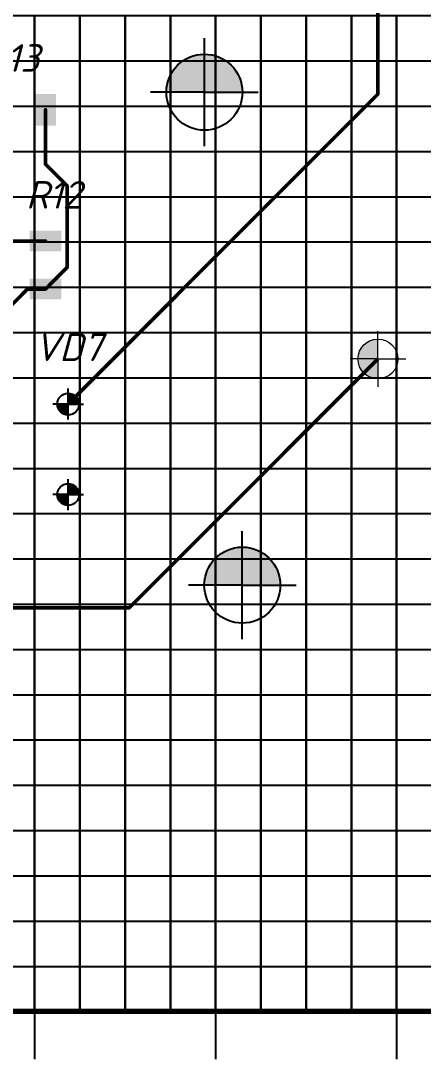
# Model space of a CAD drawing. Header units: millimetres. Extents: x 784 to 1625, y -303 to 291.
# Drawn here: x 1020.4 to 1064.9, y -5.6 to 109 of the extents above; entities that cross this region are included whole.
import ezdxf

# ---------------------------------------------------------------- set-up
doc = ezdxf.new("R2010")
doc.units = ezdxf.units.MM
doc.header["$LTSCALE"] = 0.5
doc.layers.get('0').update_dxf_attribs({"lineweight": 60})
for name, color, linetype in [('TopLayer', 1, 'Continuous'), ('TopOverlay', 2, 'Continuous'), ('Тонкие', 7, 'Continuous')]:
    doc.layers.add(name, color=color, linetype=linetype)
doc.layers.add('тонкая', color=7, linetype='Continuous', lineweight=20)
doc.styles.get("Standard").update_dxf_attribs({"font": 'isocpeui.ttf', "width": 0.9})

# ---------------------------------------------------------------- blocks, each defined once
blk = doc.blocks.new('*U27')
at = {"layer": 'Тонкие'}
for p, q in [((-2.5, 2.5), (-2.5, -2.5)), ((-2.5, 2.5), (2.5, 2.5)), ((2.5, -2.5), (2.5, 2.5)), ((-2.5, -2.5), (2.5, -2.5))]:
    blk.add_line(p, q, dxfattribs=at)
blk = doc.blocks.new('*U28')
at = {"layer": 'Тонкие', "color": 0, "linetype": 'ByBlock', "lineweight": -2, "transparency": 16777216}
for p in [(135, 105), (140, 105), (145, 105), (150, 105), (155, 105), (160, 105), (165, 105), (170, 105), (175, 105), (180, 105), (135, 100), (140, 100), (145, 100), (150, 100), (155, 100), (160, 100), (165, 100), (170, 100), (175, 100), (180, 100), (135, 95), (140, 95), (145, 95), (150, 95), (155, 95), (160, 95), (165, 95), (170, 95), (175, 95), (180, 95), (135, 90), (140, 90), (145, 90), (150, 90), (155, 90), (160, 90), (165, 90), (170, 90), (175, 90), (180, 90), (135, 85), (140, 85), (145, 85), (150, 85), (155, 85), (160, 85), (165, 85), (170, 85), (175, 85), (180, 85), (135, 80), (140, 80), (145, 80), (150, 80), (155, 80), (160, 80), (165, 80), (170, 80), (175, 80), (180, 80), (135, 75), (140, 75), (145, 75), (150, 75), (155, 75), (160, 75), (165, 75), (170, 75), (175, 75), (180, 75), (135, 70), (140, 70), (145, 70), (150, 70), (155, 70), (160, 70), (165, 70), (170, 70), (175, 70), (180, 70), (135, 65), (140, 65), (145, 65), (150, 65), (155, 65), (160, 65), (165, 65), (170, 65), (175, 65), (180, 65), (135, 60), (140, 60), (145, 60), (150, 60), (155, 60), (160, 60), (165, 60), (170, 60), (175, 60), (180, 60), (135, 55), (140, 55), (145, 55), (150, 55), (155, 55), (160, 55), (165, 55), (170, 55), (175, 55), (180, 55), (135, 50), (140, 50), (145, 50), (150, 50), (155, 50), (160, 50), (165, 50), (170, 50), (175, 50), (180, 50), (135, 45), (140, 45), (145, 45), (150, 45), (155, 45), (160, 45), (165, 45), (170, 45), (175, 45), (180, 45), (135, 40), (140, 40), (145, 40), (150, 40), (155, 40), (160, 40), (165, 40), (170, 40), (175, 40), (180, 40), (135, 35), (140, 35), (145, 35), (150, 35), (155, 35), (160, 35), (165, 35), (170, 35), (175, 35), (180, 35), (135, 30), (140, 30), (145, 30), (150, 30), (155, 30), (160, 30), (165, 30), (170, 30), (175, 30), (180, 30), (135, 25), (140, 25), (145, 25), (150, 25), (155, 25), (160, 25), (165, 25), (170, 25), (175, 25), (180, 25), (135, 20), (140, 20), (145, 20), (150, 20), (155, 20), (160, 20), (165, 20), (170, 20), (175, 20), (180, 20), (135, 15), (140, 15), (145, 15), (150, 15), (155, 15), (160, 15), (165, 15), (170, 15), (175, 15), (180, 15), (135, 10), (140, 10), (145, 10), (150, 10), (155, 10), (160, 10), (165, 10), (170, 10), (175, 10), (180, 10), (135, 5), (140, 5), (145, 5), (150, 5), (155, 5), (160, 5), (165, 5), (170, 5), (175, 5), (180, 5), (135, 0), (140, 0), (145, 0), (150, 0), (155, 0), (160, 0), (165, 0), (170, 0), (175, 0), (180, 0)]:
    blk.add_blockref('*U27', p, dxfattribs=at)

msp = doc.modelspace()

# ---------------------------------------------------------------- hatches: boundary and pattern name
at = {"lineweight": 50}
h = msp.add_hatch(color=256, dxfattribs=at)
h.dxf.hatch_style = 1
h.paths.add_polyline_path([(1040.71, 105.35, 0.414214), (1036.51, 101.15), (1040.71, 101.15)])
h.paths.add_polyline_path([(1040.71, 105.35), (1040.71, 101.15), (1044.91, 101.15, 0.414214)])
h = msp.add_hatch(color=256, dxfattribs=at)
h.dxf.hatch_style = 1
h.paths.add_polyline_path([(1059.88, 73.89, 0.414214), (1057.68, 71.69), (1059.88, 71.69)])
h.paths.add_polyline_path([(1059.88, 71.69), (1057.68, 71.69, 0.414214), (1059.88, 69.49)])
at = {"lineweight": -3}
for points in [[(1026.85, 66.71, 0.414214), (1025.65, 67.91), (1025.65, 66.71)], [(1026.85, 56.71, 0.414214), (1025.65, 57.91), (1025.65, 56.71)]]:
    msp.add_hatch(color=0, dxfattribs=at).paths.add_polyline_path(points)
h = msp.add_hatch(color=256, dxfattribs=at)
h.dxf.hatch_style = 1
h.paths.add_polyline_path([(1025.65, 66.71), (1024.45, 66.71, 0.414214), (1025.65, 65.5)])
h = msp.add_hatch(color=256, dxfattribs=at)
h.dxf.hatch_style = 1
h.paths.add_polyline_path([(1025.65, 56.71), (1024.45, 56.71, 0.414214), (1025.65, 55.5)])
at = {"lineweight": 50}
h = msp.add_hatch(color=256, dxfattribs=at)
h.dxf.hatch_style = 1
h.paths.add_polyline_path([(1044.9, 50.91, 0.414214), (1040.7, 46.71), (1044.9, 46.71)])
h.paths.add_polyline_path([(1044.9, 50.91), (1044.9, 46.71), (1049.1, 46.71, 0.414214)])
at = {"layer": 'TopLayer'}
for points in [[(1022, 100.96), (1024.3, 100.96), (1024.3, 97.46), (1022, 97.46)], [(1024.9, 85.86), (1024.9, 83.56), (1021.4, 83.56), (1021.4, 85.86)], [(1024.9, 80.56), (1024.9, 78.26), (1021.4, 78.26), (1021.4, 80.56)]]:
    msp.add_hatch(color=1, dxfattribs=at).paths.add_polyline_path(points)

# ---------------------------------------------------------------- linework, layer by layer
at = {"lineweight": -3}
for p, q in [((1040.71, 95.2), (1040.71, 107.1)), ((1040.71, 101.15), (1034.76, 101.15)), ((1040.71, 101.15), (1046.66, 101.15)), ((1025.65, 65), (1025.65, 68.41)), ((1025.65, 66.71), (1023.95, 66.71)), ((1025.65, 66.71), (1027.36, 66.71)), ((1025.65, 55), (1025.65, 58.41)), ((1025.65, 56.71), (1023.95, 56.71)), ((1025.65, 56.71), (1027.36, 56.71)), ((1044.9, 40.76), (1044.9, 52.66)), ((1044.9, 46.71), (1038.95, 46.71)), ((1044.9, 46.71), (1050.85, 46.71))]:
    msp.add_line(p, q, dxfattribs=at)
for centre, radius in [((1040.71, 101.15), 4.2), ((1025.65, 66.71), 1.2), ((1025.65, 56.71), 1.2), ((1044.9, 46.71), 4.2)]:
    msp.add_circle(centre, radius, dxfattribs=at)
at = {"layer": 'TopLayer', "const_width": 0.4}
for points in [[(1059.88, 100.94), (1059.88, 131.72)], [(1025.65, 66.71), (1059.88, 100.94)], [(1023.15, 93.19), (1023.15, 99.21)], [(1023.15, 93.19), (1025.53, 90.81)], [(1025.53, 81.79), (1025.53, 90.81)], [(1017.72, 84.71), (1023.15, 84.71)], [(1023.15, 79.41), (1025.53, 81.79)], [(1011.55, 69.8), (1021.16, 79.41)], [(1021.16, 79.41), (1023.15, 79.41)], [(1032.4, 44.21), (1059.88, 71.69)], [(1007.65, 44.21), (1032.4, 44.21)]]:
    msp.add_lwpolyline(points, dxfattribs=at)
at = {"layer": 'TopLayer', "const_width": 0.2}
for points in [[(1059.78, 100.94, 1), (1059.98, 100.94, 1)], [(1059.78, 100.94, 1), (1059.98, 100.94, 1)], [(1023.05, 99.21, 1), (1023.25, 99.21, 1)], [(1023.05, 93.19, 1), (1023.25, 93.19, 1)], [(1023.05, 93.19, 1), (1023.25, 93.19, 1)], [(1025.43, 90.81, 1), (1025.63, 90.81, 1)], [(1025.43, 90.81, 1), (1025.63, 90.81, 1)], [(1023.05, 84.71, 1), (1023.25, 84.71, 1)], [(1025.43, 81.79, 1), (1025.63, 81.79, 1)], [(1025.43, 81.79, 1), (1025.63, 81.79, 1)], [(1021.06, 79.41, 1), (1021.26, 79.41, 1)], [(1021.06, 79.41, 1), (1021.26, 79.41, 1)], [(1023.05, 79.41, 1), (1023.25, 79.41, 1)], [(1023.05, 79.41, 1), (1023.25, 79.41, 1)], [(1032.3, 44.21, 1), (1032.5, 44.21, 1)], [(1032.3, 44.21, 1), (1032.5, 44.21, 1)]]:
    msp.add_lwpolyline(points, format="xyb", close=True, dxfattribs=at)
at = {"layer": 'тонкая'}
for p, q in [((1059.88, 73.89), (1059.88, 74.77)), ((1059.88, 71.69), (1059.88, 73.89)), ((1057.68, 71.69), (1056.8, 71.69)), ((1059.88, 71.69), (1057.68, 71.69)), ((1059.88, 71.69), (1062.08, 71.69)), ((1059.88, 71.69), (1059.88, 69.49)), ((1062.08, 71.69), (1062.96, 71.69)), ((1059.88, 69.49), (1059.88, 68.61))]:
    msp.add_line(p, q, dxfattribs=at)
msp.add_circle((1059.88, 71.69), 2.2, dxfattribs=at)
at = {"layer": 'Тонкие', "lineweight": 70}
msp.add_line((1182.1, -0.39), (881.95, -0.39), dxfattribs=at)
at = {"layer": 'Тонкие'}
for p, q in [((1021.95, -0.39), (1021.95, -5.64)), ((1041.95, -0.39), (1041.95, -5.64)), ((1061.95, -0.39), (1061.95, -5.64))]:
    msp.add_line(p, q, dxfattribs=at)

# ---------------------------------------------------------------- block references
msp.add_blockref('*U28', (884.45, 2.11), dxfattribs=at)

# ---------------------------------------------------------------- texts
at = {"layer": 'TopOverlay'}
for s, p in [('R13', (1016.3, 103.4)), ('R12', (1020.98, 88.29)), ('VD7', (1021.92, 71.46))]:
    msp.add_text(s, height=3.048, dxfattribs=at).set_placement(p)

doc.saveas('drawing.dxf')
